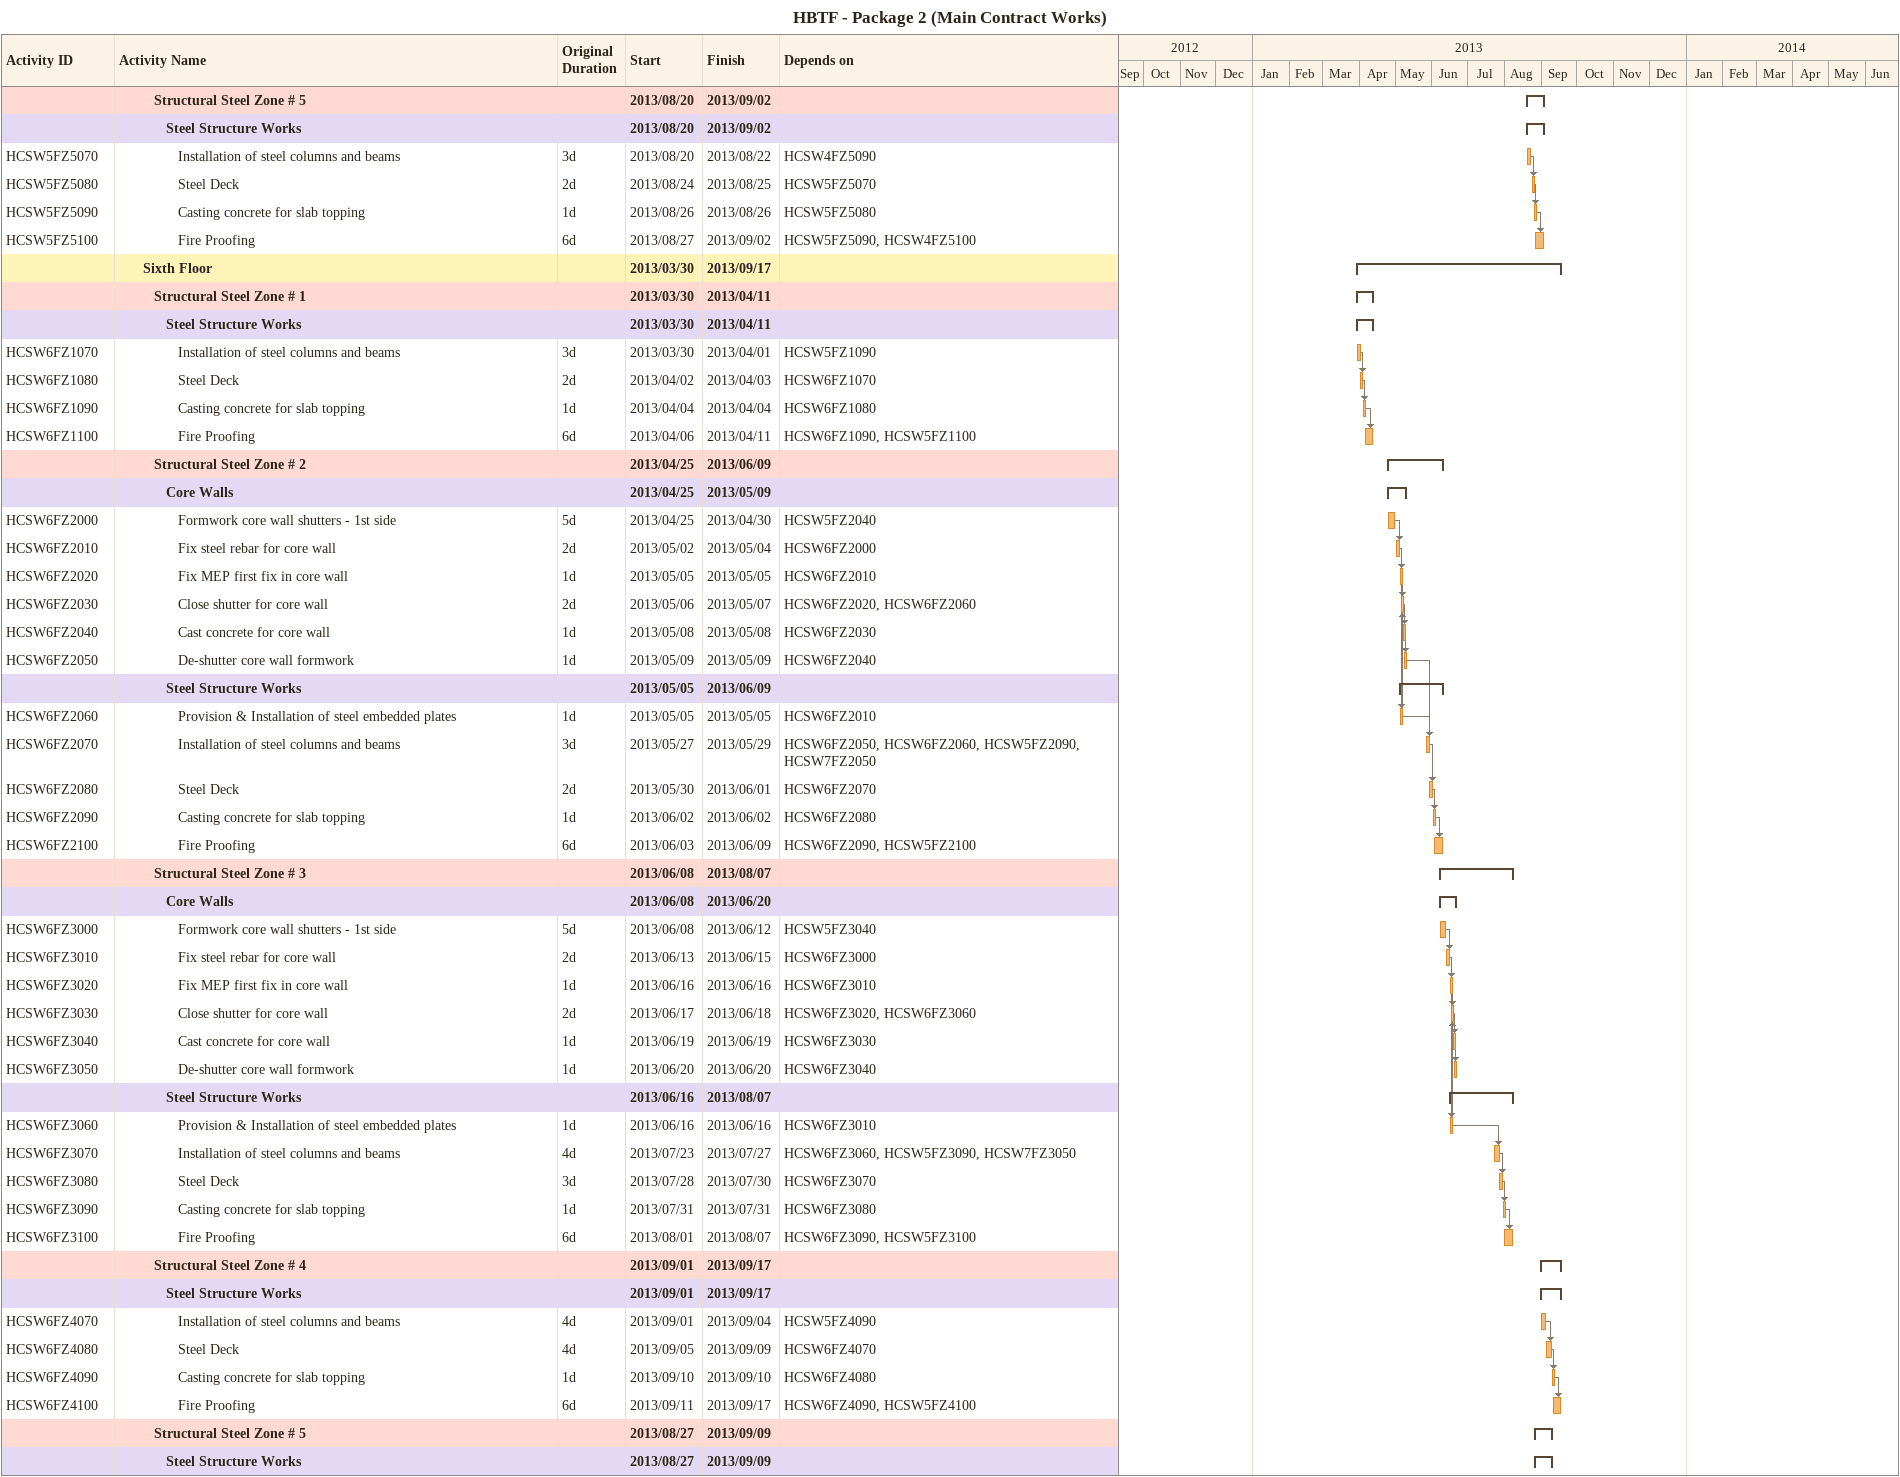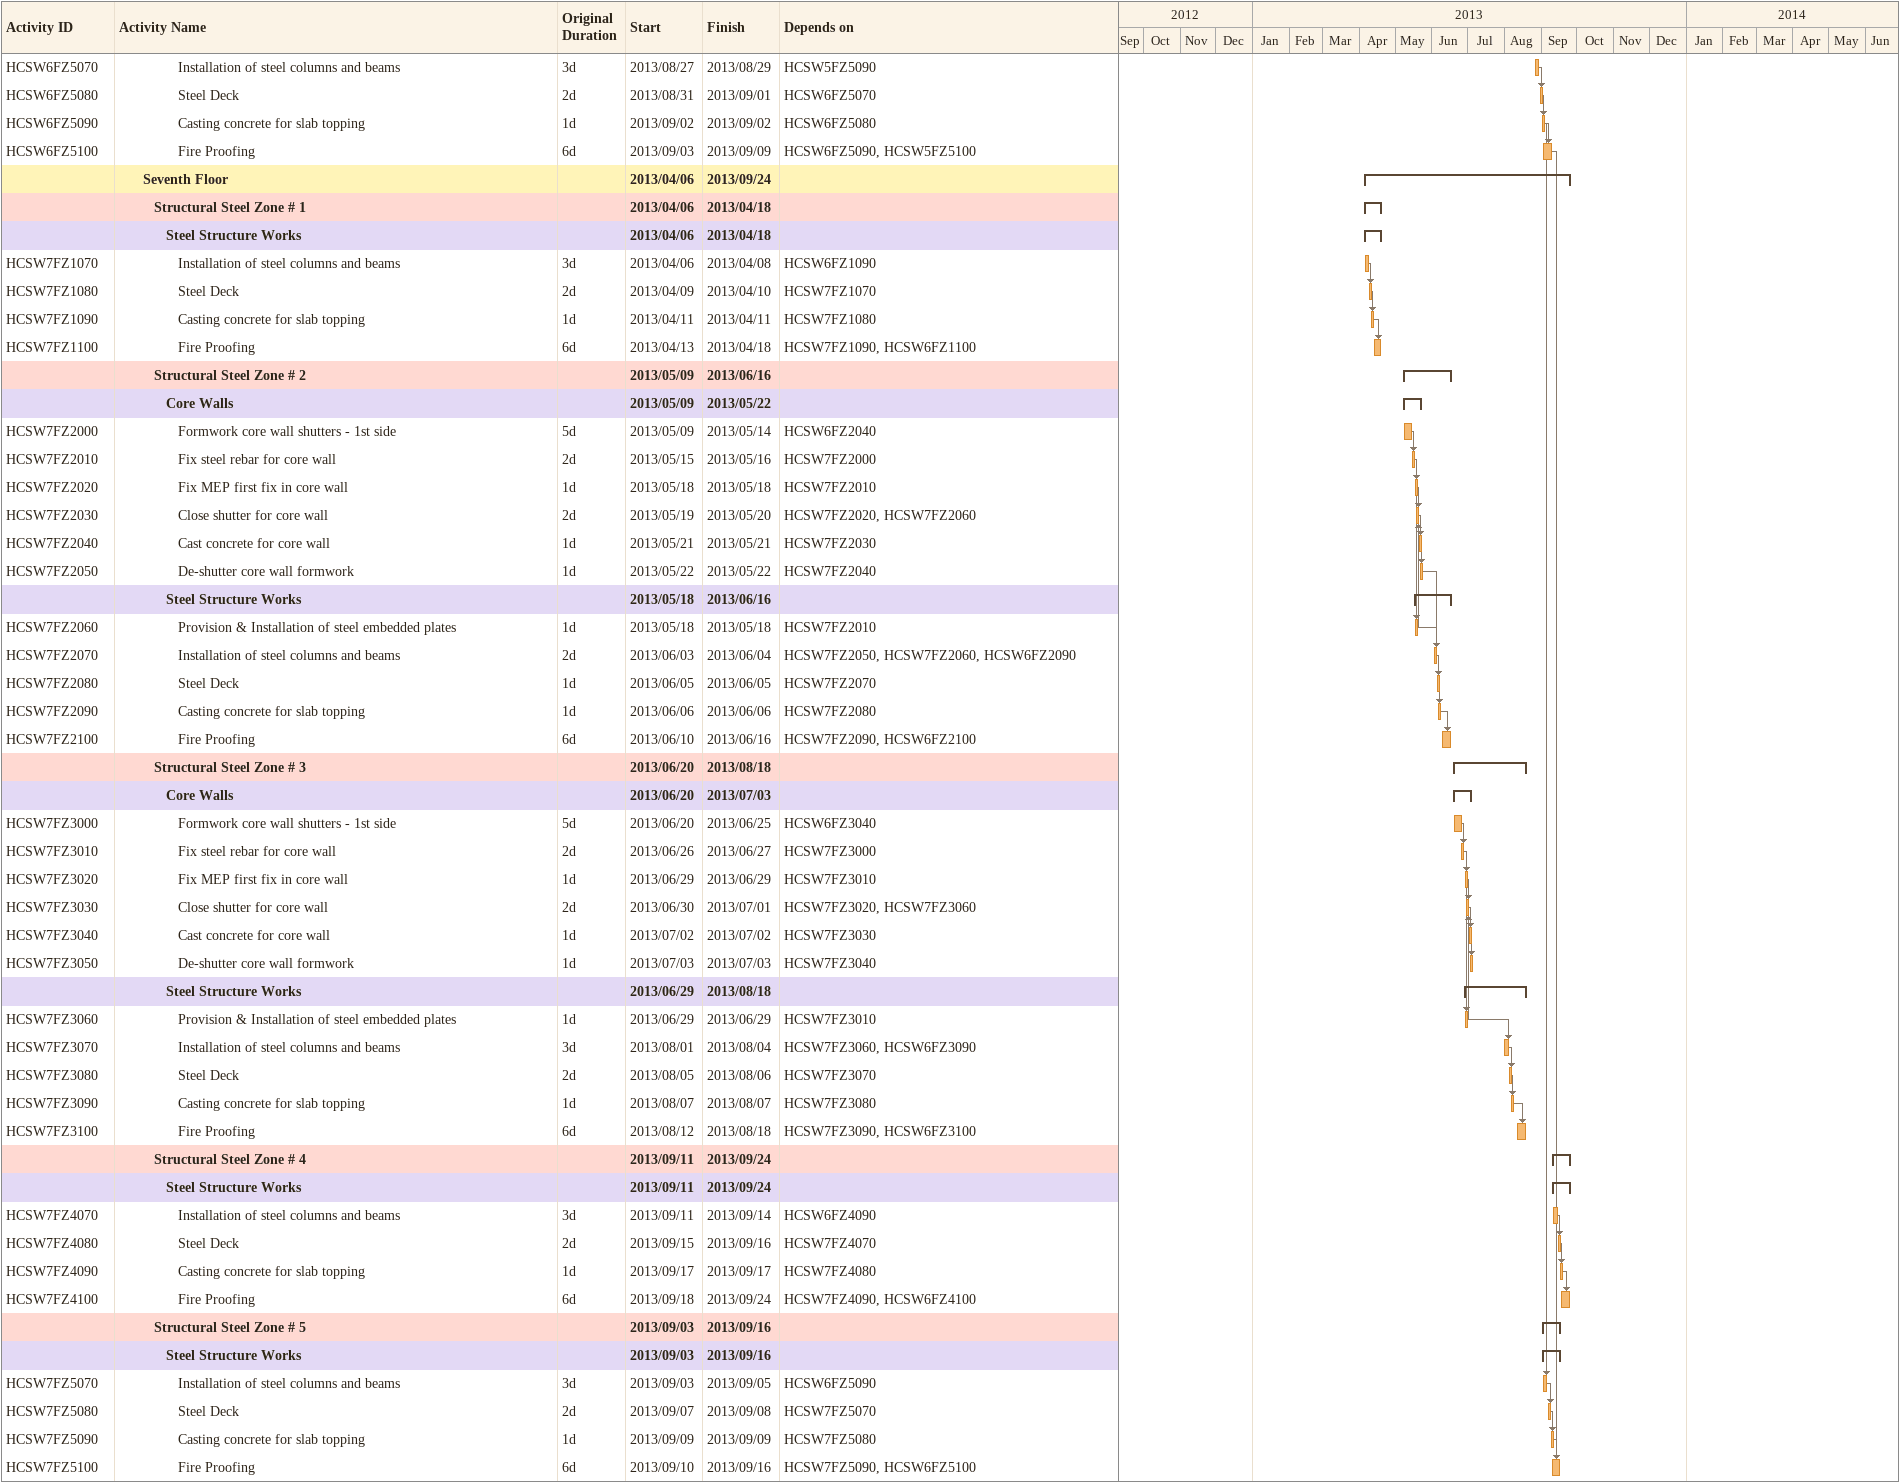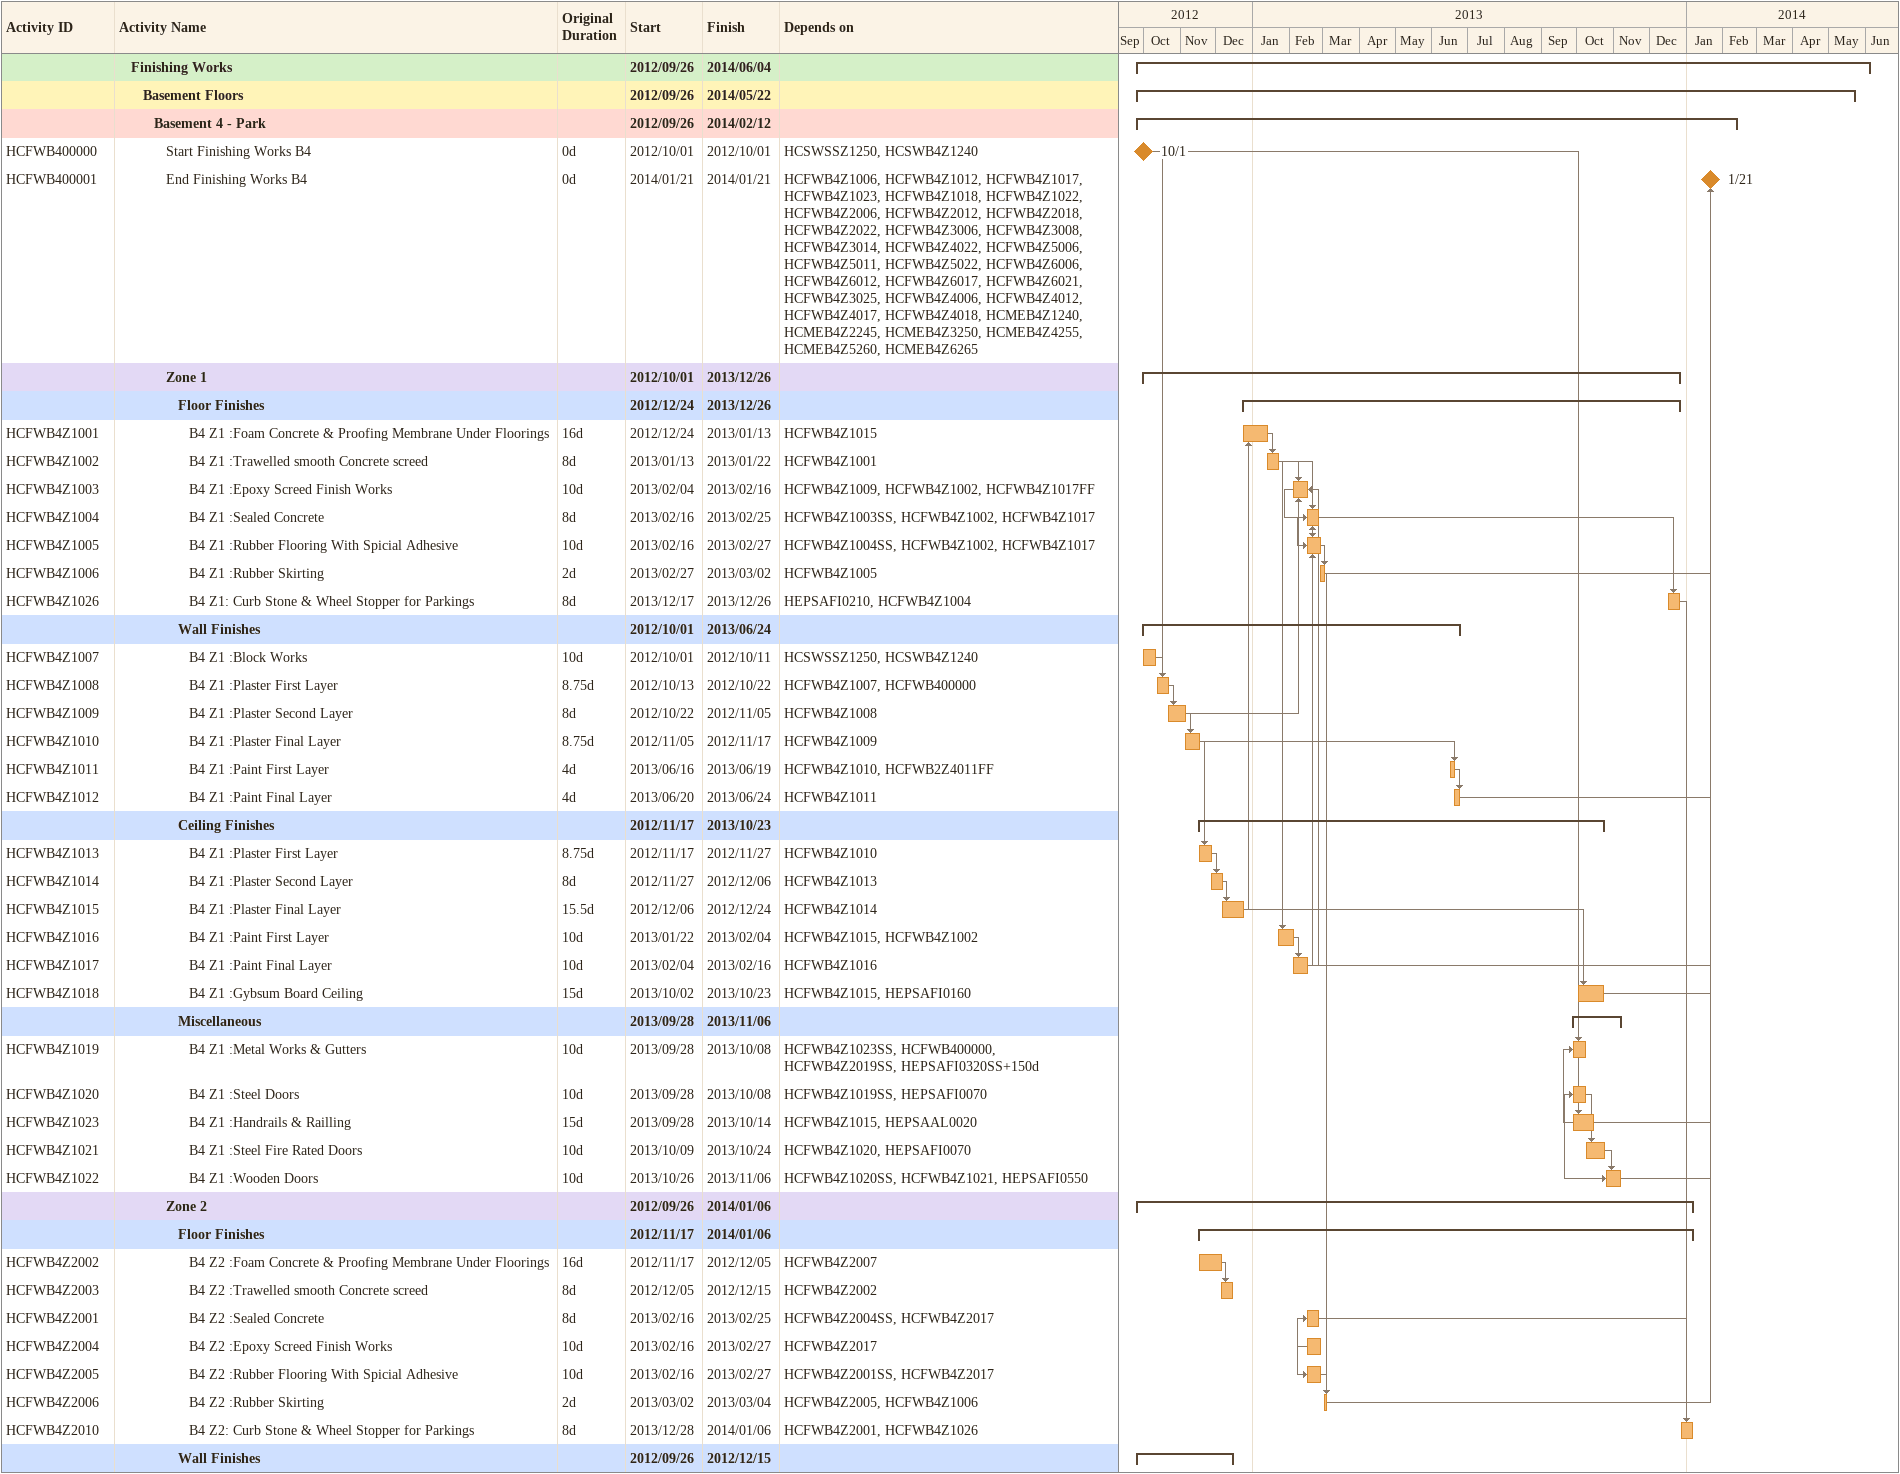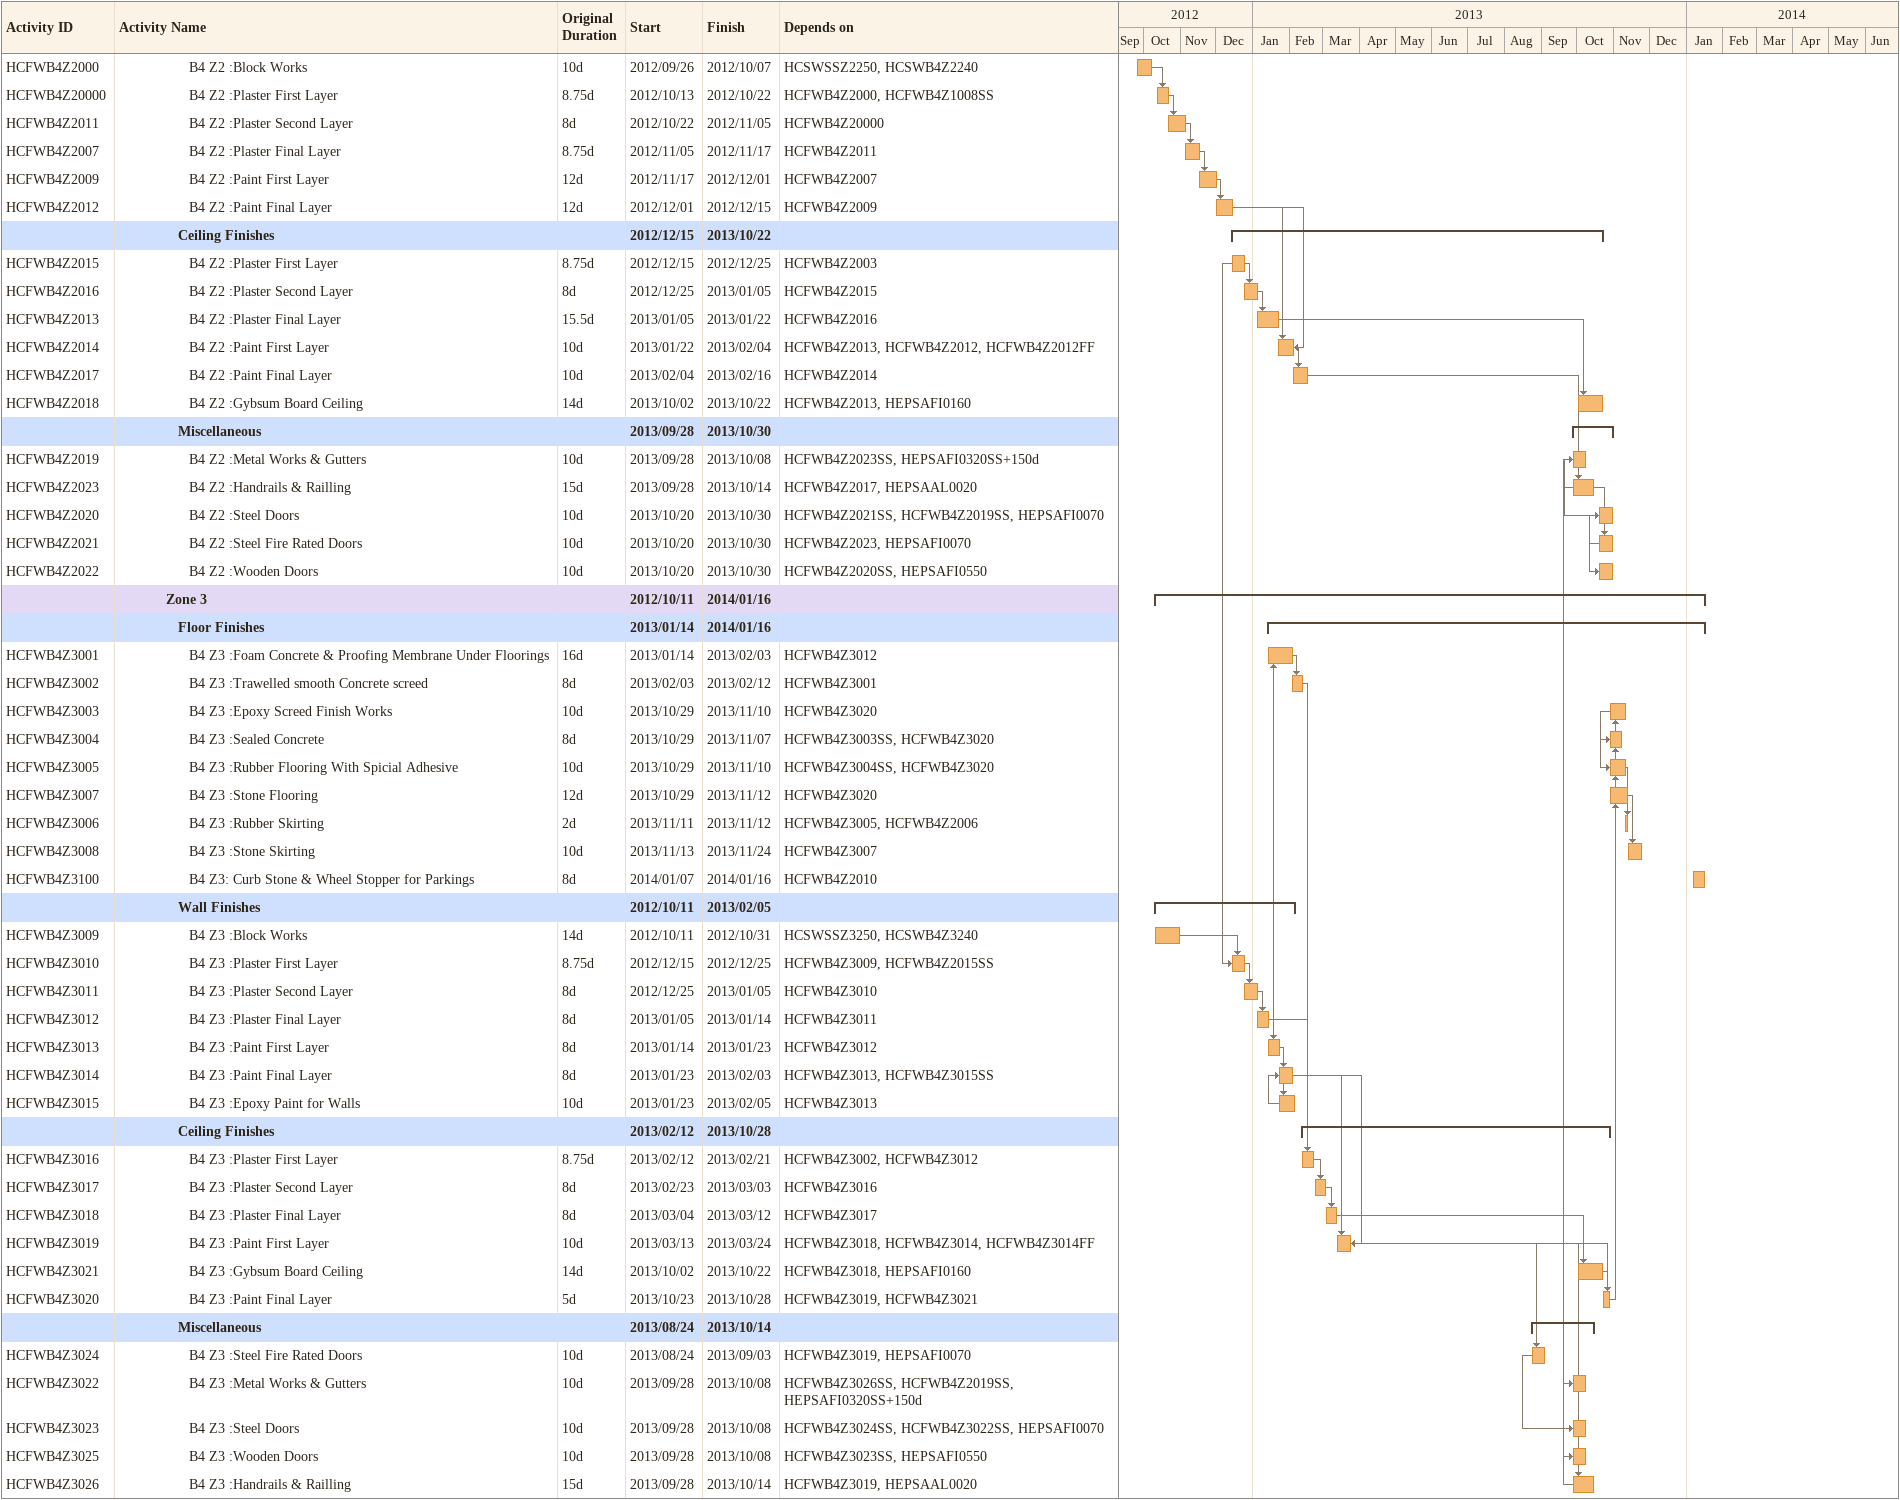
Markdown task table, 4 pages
HBTF - Package 2 (Main Contract Works)

| ID | Level | Task | Original duration | Start | Finish | Predecessors |
|---|---|---|---|---|---|---|
|  | 4 | **Structural Steel Zone # 5** |  | 2013-08-20 | 2013-09-02 |  |
|  | 5 | **Steel Structure Works** |  | 2013-08-20 | 2013-09-02 |  |
| HCSW5FZ5070 | 6 | Installation of steel columns and beams | 3d | 2013-08-20 | 2013-08-22 | HCSW4FZ5090 |
| HCSW5FZ5080 | 6 | Steel Deck | 2d | 2013-08-24 | 2013-08-25 | HCSW5FZ5070 |
| HCSW5FZ5090 | 6 | Casting concrete for slab topping | 1d | 2013-08-26 | 2013-08-26 | HCSW5FZ5080 |
| HCSW5FZ5100 | 6 | Fire Proofing | 6d | 2013-08-27 | 2013-09-02 | HCSW5FZ5090, HCSW4FZ5100 |
|  | 3 | **Sixth Floor** |  | 2013-03-30 | 2013-09-17 |  |
|  | 4 | **Structural Steel Zone # 1** |  | 2013-03-30 | 2013-04-11 |  |
|  | 5 | **Steel Structure Works** |  | 2013-03-30 | 2013-04-11 |  |
| HCSW6FZ1070 | 6 | Installation of steel columns and beams | 3d | 2013-03-30 | 2013-04-01 | HCSW5FZ1090 |
| HCSW6FZ1080 | 6 | Steel Deck | 2d | 2013-04-02 | 2013-04-03 | HCSW6FZ1070 |
| HCSW6FZ1090 | 6 | Casting concrete for slab topping | 1d | 2013-04-04 | 2013-04-04 | HCSW6FZ1080 |
| HCSW6FZ1100 | 6 | Fire Proofing | 6d | 2013-04-06 | 2013-04-11 | HCSW6FZ1090, HCSW5FZ1100 |
|  | 4 | **Structural Steel Zone # 2** |  | 2013-04-25 | 2013-06-09 |  |
|  | 5 | **Core Walls** |  | 2013-04-25 | 2013-05-09 |  |
| HCSW6FZ2000 | 6 | Formwork core wall shutters - 1st side | 5d | 2013-04-25 | 2013-04-30 | HCSW5FZ2040 |
| HCSW6FZ2010 | 6 | Fix steel rebar for core wall | 2d | 2013-05-02 | 2013-05-04 | HCSW6FZ2000 |
| HCSW6FZ2020 | 6 | Fix MEP first fix in core wall | 1d | 2013-05-05 | 2013-05-05 | HCSW6FZ2010 |
| HCSW6FZ2030 | 6 | Close shutter for core wall | 2d | 2013-05-06 | 2013-05-07 | HCSW6FZ2020, HCSW6FZ2060 |
| HCSW6FZ2040 | 6 | Cast concrete for core wall | 1d | 2013-05-08 | 2013-05-08 | HCSW6FZ2030 |
| HCSW6FZ2050 | 6 | De-shutter core wall formwork | 1d | 2013-05-09 | 2013-05-09 | HCSW6FZ2040 |
|  | 5 | **Steel Structure Works** |  | 2013-05-05 | 2013-06-09 |  |
| HCSW6FZ2060 | 6 | Provision & Installation of steel embedded plates | 1d | 2013-05-05 | 2013-05-05 | HCSW6FZ2010 |
| HCSW6FZ2070 | 6 | Installation of steel columns and beams | 3d | 2013-05-27 | 2013-05-29 | HCSW6FZ2050, HCSW6FZ2060, HCSW5FZ2090, HCSW7FZ2050 |
| HCSW6FZ2080 | 6 | Steel Deck | 2d | 2013-05-30 | 2013-06-01 | HCSW6FZ2070 |
| HCSW6FZ2090 | 6 | Casting concrete for slab topping | 1d | 2013-06-02 | 2013-06-02 | HCSW6FZ2080 |
| HCSW6FZ2100 | 6 | Fire Proofing | 6d | 2013-06-03 | 2013-06-09 | HCSW6FZ2090, HCSW5FZ2100 |
|  | 4 | **Structural Steel Zone # 3** |  | 2013-06-08 | 2013-08-07 |  |
|  | 5 | **Core Walls** |  | 2013-06-08 | 2013-06-20 |  |
| HCSW6FZ3000 | 6 | Formwork core wall shutters - 1st side | 5d | 2013-06-08 | 2013-06-12 | HCSW5FZ3040 |
| HCSW6FZ3010 | 6 | Fix steel rebar for core wall | 2d | 2013-06-13 | 2013-06-15 | HCSW6FZ3000 |
| HCSW6FZ3020 | 6 | Fix MEP first fix in core wall | 1d | 2013-06-16 | 2013-06-16 | HCSW6FZ3010 |
| HCSW6FZ3030 | 6 | Close shutter for core wall | 2d | 2013-06-17 | 2013-06-18 | HCSW6FZ3020, HCSW6FZ3060 |
| HCSW6FZ3040 | 6 | Cast concrete for core wall | 1d | 2013-06-19 | 2013-06-19 | HCSW6FZ3030 |
| HCSW6FZ3050 | 6 | De-shutter core wall formwork | 1d | 2013-06-20 | 2013-06-20 | HCSW6FZ3040 |
|  | 5 | **Steel Structure Works** |  | 2013-06-16 | 2013-08-07 |  |
| HCSW6FZ3060 | 6 | Provision & Installation of steel embedded plates | 1d | 2013-06-16 | 2013-06-16 | HCSW6FZ3010 |
| HCSW6FZ3070 | 6 | Installation of steel columns and beams | 4d | 2013-07-23 | 2013-07-27 | HCSW6FZ3060, HCSW5FZ3090, HCSW7FZ3050 |
| HCSW6FZ3080 | 6 | Steel Deck | 3d | 2013-07-28 | 2013-07-30 | HCSW6FZ3070 |
| HCSW6FZ3090 | 6 | Casting concrete for slab topping | 1d | 2013-07-31 | 2013-07-31 | HCSW6FZ3080 |
| HCSW6FZ3100 | 6 | Fire Proofing | 6d | 2013-08-01 | 2013-08-07 | HCSW6FZ3090, HCSW5FZ3100 |
|  | 4 | **Structural Steel Zone # 4** |  | 2013-09-01 | 2013-09-17 |  |
|  | 5 | **Steel Structure Works** |  | 2013-09-01 | 2013-09-17 |  |
| HCSW6FZ4070 | 6 | Installation of steel columns and beams | 4d | 2013-09-01 | 2013-09-04 | HCSW5FZ4090 |
| HCSW6FZ4080 | 6 | Steel Deck | 4d | 2013-09-05 | 2013-09-09 | HCSW6FZ4070 |
| HCSW6FZ4090 | 6 | Casting concrete for slab topping | 1d | 2013-09-10 | 2013-09-10 | HCSW6FZ4080 |
| HCSW6FZ4100 | 6 | Fire Proofing | 6d | 2013-09-11 | 2013-09-17 | HCSW6FZ4090, HCSW5FZ4100 |
|  | 4 | **Structural Steel Zone # 5** |  | 2013-08-27 | 2013-09-09 |  |
|  | 5 | **Steel Structure Works** |  | 2013-08-27 | 2013-09-09 |  |
| HCSW6FZ5070 | 6 | Installation of steel columns and beams | 3d | 2013-08-27 | 2013-08-29 | HCSW5FZ5090 |
| HCSW6FZ5080 | 6 | Steel Deck | 2d | 2013-08-31 | 2013-09-01 | HCSW6FZ5070 |
| HCSW6FZ5090 | 6 | Casting concrete for slab topping | 1d | 2013-09-02 | 2013-09-02 | HCSW6FZ5080 |
| HCSW6FZ5100 | 6 | Fire Proofing | 6d | 2013-09-03 | 2013-09-09 | HCSW6FZ5090, HCSW5FZ5100 |
|  | 3 | **Seventh Floor** |  | 2013-04-06 | 2013-09-24 |  |
|  | 4 | **Structural Steel Zone # 1** |  | 2013-04-06 | 2013-04-18 |  |
|  | 5 | **Steel Structure Works** |  | 2013-04-06 | 2013-04-18 |  |
| HCSW7FZ1070 | 6 | Installation of steel columns and beams | 3d | 2013-04-06 | 2013-04-08 | HCSW6FZ1090 |
| HCSW7FZ1080 | 6 | Steel Deck | 2d | 2013-04-09 | 2013-04-10 | HCSW7FZ1070 |
| HCSW7FZ1090 | 6 | Casting concrete for slab topping | 1d | 2013-04-11 | 2013-04-11 | HCSW7FZ1080 |
| HCSW7FZ1100 | 6 | Fire Proofing | 6d | 2013-04-13 | 2013-04-18 | HCSW7FZ1090, HCSW6FZ1100 |
|  | 4 | **Structural Steel Zone # 2** |  | 2013-05-09 | 2013-06-16 |  |
|  | 5 | **Core Walls** |  | 2013-05-09 | 2013-05-22 |  |
| HCSW7FZ2000 | 6 | Formwork core wall shutters - 1st side | 5d | 2013-05-09 | 2013-05-14 | HCSW6FZ2040 |
| HCSW7FZ2010 | 6 | Fix steel rebar for core wall | 2d | 2013-05-15 | 2013-05-16 | HCSW7FZ2000 |
| HCSW7FZ2020 | 6 | Fix MEP first fix in core wall | 1d | 2013-05-18 | 2013-05-18 | HCSW7FZ2010 |
| HCSW7FZ2030 | 6 | Close shutter for core wall | 2d | 2013-05-19 | 2013-05-20 | HCSW7FZ2020, HCSW7FZ2060 |
| HCSW7FZ2040 | 6 | Cast concrete for core wall | 1d | 2013-05-21 | 2013-05-21 | HCSW7FZ2030 |
| HCSW7FZ2050 | 6 | De-shutter core wall formwork | 1d | 2013-05-22 | 2013-05-22 | HCSW7FZ2040 |
|  | 5 | **Steel Structure Works** |  | 2013-05-18 | 2013-06-16 |  |
| HCSW7FZ2060 | 6 | Provision & Installation of steel embedded plates | 1d | 2013-05-18 | 2013-05-18 | HCSW7FZ2010 |
| HCSW7FZ2070 | 6 | Installation of steel columns and beams | 2d | 2013-06-03 | 2013-06-04 | HCSW7FZ2050, HCSW7FZ2060, HCSW6FZ2090 |
| HCSW7FZ2080 | 6 | Steel Deck | 1d | 2013-06-05 | 2013-06-05 | HCSW7FZ2070 |
| HCSW7FZ2090 | 6 | Casting concrete for slab topping | 1d | 2013-06-06 | 2013-06-06 | HCSW7FZ2080 |
| HCSW7FZ2100 | 6 | Fire Proofing | 6d | 2013-06-10 | 2013-06-16 | HCSW7FZ2090, HCSW6FZ2100 |
|  | 4 | **Structural Steel Zone # 3** |  | 2013-06-20 | 2013-08-18 |  |
|  | 5 | **Core Walls** |  | 2013-06-20 | 2013-07-03 |  |
| HCSW7FZ3000 | 6 | Formwork core wall shutters - 1st side | 5d | 2013-06-20 | 2013-06-25 | HCSW6FZ3040 |
| HCSW7FZ3010 | 6 | Fix steel rebar for core wall | 2d | 2013-06-26 | 2013-06-27 | HCSW7FZ3000 |
| HCSW7FZ3020 | 6 | Fix MEP first fix in core wall | 1d | 2013-06-29 | 2013-06-29 | HCSW7FZ3010 |
| HCSW7FZ3030 | 6 | Close shutter for core wall | 2d | 2013-06-30 | 2013-07-01 | HCSW7FZ3020, HCSW7FZ3060 |
| HCSW7FZ3040 | 6 | Cast concrete for core wall | 1d | 2013-07-02 | 2013-07-02 | HCSW7FZ3030 |
| HCSW7FZ3050 | 6 | De-shutter core wall formwork | 1d | 2013-07-03 | 2013-07-03 | HCSW7FZ3040 |
|  | 5 | **Steel Structure Works** |  | 2013-06-29 | 2013-08-18 |  |
| HCSW7FZ3060 | 6 | Provision & Installation of steel embedded plates | 1d | 2013-06-29 | 2013-06-29 | HCSW7FZ3010 |
| HCSW7FZ3070 | 6 | Installation of steel columns and beams | 3d | 2013-08-01 | 2013-08-04 | HCSW7FZ3060, HCSW6FZ3090 |
| HCSW7FZ3080 | 6 | Steel Deck | 2d | 2013-08-05 | 2013-08-06 | HCSW7FZ3070 |
| HCSW7FZ3090 | 6 | Casting concrete for slab topping | 1d | 2013-08-07 | 2013-08-07 | HCSW7FZ3080 |
| HCSW7FZ3100 | 6 | Fire Proofing | 6d | 2013-08-12 | 2013-08-18 | HCSW7FZ3090, HCSW6FZ3100 |
|  | 4 | **Structural Steel Zone # 4** |  | 2013-09-11 | 2013-09-24 |  |
|  | 5 | **Steel Structure Works** |  | 2013-09-11 | 2013-09-24 |  |
| HCSW7FZ4070 | 6 | Installation of steel columns and beams | 3d | 2013-09-11 | 2013-09-14 | HCSW6FZ4090 |
| HCSW7FZ4080 | 6 | Steel Deck | 2d | 2013-09-15 | 2013-09-16 | HCSW7FZ4070 |
| HCSW7FZ4090 | 6 | Casting concrete for slab topping | 1d | 2013-09-17 | 2013-09-17 | HCSW7FZ4080 |
| HCSW7FZ4100 | 6 | Fire Proofing | 6d | 2013-09-18 | 2013-09-24 | HCSW7FZ4090, HCSW6FZ4100 |
|  | 4 | **Structural Steel Zone # 5** |  | 2013-09-03 | 2013-09-16 |  |
|  | 5 | **Steel Structure Works** |  | 2013-09-03 | 2013-09-16 |  |
| HCSW7FZ5070 | 6 | Installation of steel columns and beams | 3d | 2013-09-03 | 2013-09-05 | HCSW6FZ5090 |
| HCSW7FZ5080 | 6 | Steel Deck | 2d | 2013-09-07 | 2013-09-08 | HCSW7FZ5070 |
| HCSW7FZ5090 | 6 | Casting concrete for slab topping | 1d | 2013-09-09 | 2013-09-09 | HCSW7FZ5080 |
| HCSW7FZ5100 | 6 | Fire Proofing | 6d | 2013-09-10 | 2013-09-16 | HCSW7FZ5090, HCSW6FZ5100 |
|  | 2 | **Finishing Works** |  | 2012-09-26 | 2014-06-04 |  |
|  | 3 | **Basement Floors** |  | 2012-09-26 | 2014-05-22 |  |
|  | 4 | **Basement 4 - Park** |  | 2012-09-26 | 2014-02-12 |  |
| HCFWB400000 | 5 | Start Finishing Works B4 | 0d | 2012-10-01 | 2012-10-01 | HCSWSSZ1250, HCSWB4Z1240 |
| HCFWB400001 | 5 | End Finishing Works B4 | 0d | 2014-01-21 | 2014-01-21 | HCFWB4Z1006, HCFWB4Z1012, HCFWB4Z1017, HCFWB4Z1023, HCFWB4Z1018, HCFWB4Z1022, HCFWB4Z2006, HCFWB4Z2012, HCFWB4Z2018, HCFWB4Z2022, HCFWB4Z3006, HCFWB4Z3008, HCFWB4Z3014, HCFWB4Z4022, HCFWB4Z5006, HCFWB4Z5011, HCFWB4Z5022, HCFWB4Z6006, HCFWB4Z6012, HCFWB4Z6017, HCFWB4Z6021, HCFWB4Z3025, HCFWB4Z4006, HCFWB4Z4012, HCFWB4Z4017, HCFWB4Z4018, HCMEB4Z1240, HCMEB4Z2245, HCMEB4Z3250, HCMEB4Z4255, HCMEB4Z5260, HCMEB4Z6265 |
|  | 5 | **Zone 1** |  | 2012-10-01 | 2013-12-26 |  |
|  | 6 | **Floor Finishes** |  | 2012-12-24 | 2013-12-26 |  |
| HCFWB4Z1001 | 7 | B4 Z1 :Foam Concrete & Proofing Membrane Under Floorings | 16d | 2012-12-24 | 2013-01-13 | HCFWB4Z1015 |
| HCFWB4Z1002 | 7 | B4 Z1 :Trawelled smooth Concrete screed | 8d | 2013-01-13 | 2013-01-22 | HCFWB4Z1001 |
| HCFWB4Z1003 | 7 | B4 Z1 :Epoxy Screed Finish Works | 10d | 2013-02-04 | 2013-02-16 | HCFWB4Z1009, HCFWB4Z1002, HCFWB4Z1017FF |
| HCFWB4Z1004 | 7 | B4 Z1 :Sealed Concrete | 8d | 2013-02-16 | 2013-02-25 | HCFWB4Z1003SS, HCFWB4Z1002, HCFWB4Z1017 |
| HCFWB4Z1005 | 7 | B4 Z1 :Rubber Flooring With Spicial Adhesive | 10d | 2013-02-16 | 2013-02-27 | HCFWB4Z1004SS, HCFWB4Z1002, HCFWB4Z1017 |
| HCFWB4Z1006 | 7 | B4 Z1 :Rubber Skirting | 2d | 2013-02-27 | 2013-03-02 | HCFWB4Z1005 |
| HCFWB4Z1026 | 7 | B4 Z1: Curb Stone & Wheel Stopper for Parkings | 8d | 2013-12-17 | 2013-12-26 | HEPSAFI0210, HCFWB4Z1004 |
|  | 6 | **Wall Finishes** |  | 2012-10-01 | 2013-06-24 |  |
| HCFWB4Z1007 | 7 | B4 Z1 :Block Works | 10d | 2012-10-01 | 2012-10-11 | HCSWSSZ1250, HCSWB4Z1240 |
| HCFWB4Z1008 | 7 | B4 Z1 :Plaster First Layer | 8.75d | 2012-10-13 | 2012-10-22 | HCFWB4Z1007, HCFWB400000 |
| HCFWB4Z1009 | 7 | B4 Z1 :Plaster Second Layer | 8d | 2012-10-22 | 2012-11-05 | HCFWB4Z1008 |
| HCFWB4Z1010 | 7 | B4 Z1 :Plaster Final Layer | 8.75d | 2012-11-05 | 2012-11-17 | HCFWB4Z1009 |
| HCFWB4Z1011 | 7 | B4 Z1 :Paint First Layer | 4d | 2013-06-16 | 2013-06-19 | HCFWB4Z1010, HCFWB2Z4011FF |
| HCFWB4Z1012 | 7 | B4 Z1 :Paint Final Layer | 4d | 2013-06-20 | 2013-06-24 | HCFWB4Z1011 |
|  | 6 | **Ceiling Finishes** |  | 2012-11-17 | 2013-10-23 |  |
| HCFWB4Z1013 | 7 | B4 Z1 :Plaster First Layer | 8.75d | 2012-11-17 | 2012-11-27 | HCFWB4Z1010 |
| HCFWB4Z1014 | 7 | B4 Z1 :Plaster Second Layer | 8d | 2012-11-27 | 2012-12-06 | HCFWB4Z1013 |
| HCFWB4Z1015 | 7 | B4 Z1 :Plaster Final Layer | 15.5d | 2012-12-06 | 2012-12-24 | HCFWB4Z1014 |
| HCFWB4Z1016 | 7 | B4 Z1 :Paint First Layer | 10d | 2013-01-22 | 2013-02-04 | HCFWB4Z1015, HCFWB4Z1002 |
| HCFWB4Z1017 | 7 | B4 Z1 :Paint Final Layer | 10d | 2013-02-04 | 2013-02-16 | HCFWB4Z1016 |
| HCFWB4Z1018 | 7 | B4 Z1 :Gybsum Board Ceiling | 15d | 2013-10-02 | 2013-10-23 | HCFWB4Z1015, HEPSAFI0160 |
|  | 6 | **Miscellaneous** |  | 2013-09-28 | 2013-11-06 |  |
| HCFWB4Z1019 | 7 | B4 Z1 :Metal Works & Gutters | 10d | 2013-09-28 | 2013-10-08 | HCFWB4Z1023SS, HCFWB400000, HCFWB4Z2019SS, HEPSAFI0320SS+150d |
| HCFWB4Z1020 | 7 | B4 Z1 :Steel Doors | 10d | 2013-09-28 | 2013-10-08 | HCFWB4Z1019SS, HEPSAFI0070 |
| HCFWB4Z1023 | 7 | B4 Z1 :Handrails & Railling | 15d | 2013-09-28 | 2013-10-14 | HCFWB4Z1015, HEPSAAL0020 |
| HCFWB4Z1021 | 7 | B4 Z1 :Steel Fire Rated Doors | 10d | 2013-10-09 | 2013-10-24 | HCFWB4Z1020, HEPSAFI0070 |
| HCFWB4Z1022 | 7 | B4 Z1 :Wooden Doors | 10d | 2013-10-26 | 2013-11-06 | HCFWB4Z1020SS, HCFWB4Z1021, HEPSAFI0550 |
|  | 5 | **Zone 2** |  | 2012-09-26 | 2014-01-06 |  |
|  | 6 | **Floor Finishes** |  | 2012-11-17 | 2014-01-06 |  |
| HCFWB4Z2002 | 7 | B4 Z2 :Foam Concrete & Proofing Membrane Under Floorings | 16d | 2012-11-17 | 2012-12-05 | HCFWB4Z2007 |
| HCFWB4Z2003 | 7 | B4 Z2 :Trawelled smooth Concrete screed | 8d | 2012-12-05 | 2012-12-15 | HCFWB4Z2002 |
| HCFWB4Z2001 | 7 | B4 Z2 :Sealed Concrete | 8d | 2013-02-16 | 2013-02-25 | HCFWB4Z2004SS, HCFWB4Z2017 |
| HCFWB4Z2004 | 7 | B4 Z2 :Epoxy Screed Finish Works | 10d | 2013-02-16 | 2013-02-27 | HCFWB4Z2017 |
| HCFWB4Z2005 | 7 | B4 Z2 :Rubber Flooring With Spicial Adhesive | 10d | 2013-02-16 | 2013-02-27 | HCFWB4Z2001SS, HCFWB4Z2017 |
| HCFWB4Z2006 | 7 | B4 Z2 :Rubber Skirting | 2d | 2013-03-02 | 2013-03-04 | HCFWB4Z2005, HCFWB4Z1006 |
| HCFWB4Z2010 | 7 | B4 Z2: Curb Stone & Wheel Stopper for Parkings | 8d | 2013-12-28 | 2014-01-06 | HCFWB4Z2001, HCFWB4Z1026 |
|  | 6 | **Wall Finishes** |  | 2012-09-26 | 2012-12-15 |  |
| HCFWB4Z2000 | 7 | B4 Z2 :Block Works | 10d | 2012-09-26 | 2012-10-07 | HCSWSSZ2250, HCSWB4Z2240 |
| HCFWB4Z20000 | 7 | B4 Z2 :Plaster First Layer | 8.75d | 2012-10-13 | 2012-10-22 | HCFWB4Z2000, HCFWB4Z1008SS |
| HCFWB4Z2011 | 7 | B4 Z2 :Plaster Second Layer | 8d | 2012-10-22 | 2012-11-05 | HCFWB4Z20000 |
| HCFWB4Z2007 | 7 | B4 Z2 :Plaster Final Layer | 8.75d | 2012-11-05 | 2012-11-17 | HCFWB4Z2011 |
| HCFWB4Z2009 | 7 | B4 Z2 :Paint First Layer | 12d | 2012-11-17 | 2012-12-01 | HCFWB4Z2007 |
| HCFWB4Z2012 | 7 | B4 Z2 :Paint Final Layer | 12d | 2012-12-01 | 2012-12-15 | HCFWB4Z2009 |
|  | 6 | **Ceiling Finishes** |  | 2012-12-15 | 2013-10-22 |  |
| HCFWB4Z2015 | 7 | B4 Z2 :Plaster First Layer | 8.75d | 2012-12-15 | 2012-12-25 | HCFWB4Z2003 |
| HCFWB4Z2016 | 7 | B4 Z2 :Plaster Second Layer | 8d | 2012-12-25 | 2013-01-05 | HCFWB4Z2015 |
| HCFWB4Z2013 | 7 | B4 Z2 :Plaster Final Layer | 15.5d | 2013-01-05 | 2013-01-22 | HCFWB4Z2016 |
| HCFWB4Z2014 | 7 | B4 Z2 :Paint First Layer | 10d | 2013-01-22 | 2013-02-04 | HCFWB4Z2013, HCFWB4Z2012, HCFWB4Z2012FF |
| HCFWB4Z2017 | 7 | B4 Z2 :Paint Final Layer | 10d | 2013-02-04 | 2013-02-16 | HCFWB4Z2014 |
| HCFWB4Z2018 | 7 | B4 Z2 :Gybsum Board Ceiling | 14d | 2013-10-02 | 2013-10-22 | HCFWB4Z2013, HEPSAFI0160 |
|  | 6 | **Miscellaneous** |  | 2013-09-28 | 2013-10-30 |  |
| HCFWB4Z2019 | 7 | B4 Z2 :Metal Works & Gutters | 10d | 2013-09-28 | 2013-10-08 | HCFWB4Z2023SS, HEPSAFI0320SS+150d |
| HCFWB4Z2023 | 7 | B4 Z2 :Handrails & Railling | 15d | 2013-09-28 | 2013-10-14 | HCFWB4Z2017, HEPSAAL0020 |
| HCFWB4Z2020 | 7 | B4 Z2 :Steel Doors | 10d | 2013-10-20 | 2013-10-30 | HCFWB4Z2021SS, HCFWB4Z2019SS, HEPSAFI0070 |
| HCFWB4Z2021 | 7 | B4 Z2 :Steel Fire Rated Doors | 10d | 2013-10-20 | 2013-10-30 | HCFWB4Z2023, HEPSAFI0070 |
| HCFWB4Z2022 | 7 | B4 Z2 :Wooden Doors | 10d | 2013-10-20 | 2013-10-30 | HCFWB4Z2020SS, HEPSAFI0550 |
|  | 5 | **Zone 3** |  | 2012-10-11 | 2014-01-16 |  |
|  | 6 | **Floor Finishes** |  | 2013-01-14 | 2014-01-16 |  |
| HCFWB4Z3001 | 7 | B4 Z3 :Foam Concrete & Proofing Membrane Under Floorings | 16d | 2013-01-14 | 2013-02-03 | HCFWB4Z3012 |
| HCFWB4Z3002 | 7 | B4 Z3 :Trawelled smooth Concrete screed | 8d | 2013-02-03 | 2013-02-12 | HCFWB4Z3001 |
| HCFWB4Z3003 | 7 | B4 Z3 :Epoxy Screed Finish Works | 10d | 2013-10-29 | 2013-11-10 | HCFWB4Z3020 |
| HCFWB4Z3004 | 7 | B4 Z3 :Sealed Concrete | 8d | 2013-10-29 | 2013-11-07 | HCFWB4Z3003SS, HCFWB4Z3020 |
| HCFWB4Z3005 | 7 | B4 Z3 :Rubber Flooring With Spicial Adhesive | 10d | 2013-10-29 | 2013-11-10 | HCFWB4Z3004SS, HCFWB4Z3020 |
| HCFWB4Z3007 | 7 | B4 Z3 :Stone Flooring | 12d | 2013-10-29 | 2013-11-12 | HCFWB4Z3020 |
| HCFWB4Z3006 | 7 | B4 Z3 :Rubber Skirting | 2d | 2013-11-11 | 2013-11-12 | HCFWB4Z3005, HCFWB4Z2006 |
| HCFWB4Z3008 | 7 | B4 Z3 :Stone Skirting | 10d | 2013-11-13 | 2013-11-24 | HCFWB4Z3007 |
| HCFWB4Z3100 | 7 | B4 Z3: Curb Stone & Wheel Stopper for Parkings | 8d | 2014-01-07 | 2014-01-16 | HCFWB4Z2010 |
|  | 6 | **Wall Finishes** |  | 2012-10-11 | 2013-02-05 |  |
| HCFWB4Z3009 | 7 | B4 Z3 :Block Works | 14d | 2012-10-11 | 2012-10-31 | HCSWSSZ3250, HCSWB4Z3240 |
| HCFWB4Z3010 | 7 | B4 Z3 :Plaster First Layer | 8.75d | 2012-12-15 | 2012-12-25 | HCFWB4Z3009, HCFWB4Z2015SS |
| HCFWB4Z3011 | 7 | B4 Z3 :Plaster Second Layer | 8d | 2012-12-25 | 2013-01-05 | HCFWB4Z3010 |
| HCFWB4Z3012 | 7 | B4 Z3 :Plaster Final Layer | 8d | 2013-01-05 | 2013-01-14 | HCFWB4Z3011 |
| HCFWB4Z3013 | 7 | B4 Z3 :Paint First Layer | 8d | 2013-01-14 | 2013-01-23 | HCFWB4Z3012 |
| HCFWB4Z3014 | 7 | B4 Z3 :Paint Final Layer | 8d | 2013-01-23 | 2013-02-03 | HCFWB4Z3013, HCFWB4Z3015SS |
| HCFWB4Z3015 | 7 | B4 Z3 :Epoxy Paint for Walls | 10d | 2013-01-23 | 2013-02-05 | HCFWB4Z3013 |
|  | 6 | **Ceiling Finishes** |  | 2013-02-12 | 2013-10-28 |  |
| HCFWB4Z3016 | 7 | B4 Z3 :Plaster First Layer | 8.75d | 2013-02-12 | 2013-02-21 | HCFWB4Z3002, HCFWB4Z3012 |
| HCFWB4Z3017 | 7 | B4 Z3 :Plaster Second Layer | 8d | 2013-02-23 | 2013-03-03 | HCFWB4Z3016 |
| HCFWB4Z3018 | 7 | B4 Z3 :Plaster Final Layer | 8d | 2013-03-04 | 2013-03-12 | HCFWB4Z3017 |
| HCFWB4Z3019 | 7 | B4 Z3 :Paint First Layer | 10d | 2013-03-13 | 2013-03-24 | HCFWB4Z3018, HCFWB4Z3014, HCFWB4Z3014FF |
| HCFWB4Z3021 | 7 | B4 Z3 :Gybsum Board Ceiling | 14d | 2013-10-02 | 2013-10-22 | HCFWB4Z3018, HEPSAFI0160 |
| HCFWB4Z3020 | 7 | B4 Z3 :Paint Final Layer | 5d | 2013-10-23 | 2013-10-28 | HCFWB4Z3019, HCFWB4Z3021 |
|  | 6 | **Miscellaneous** |  | 2013-08-24 | 2013-10-14 |  |
| HCFWB4Z3024 | 7 | B4 Z3 :Steel Fire Rated Doors | 10d | 2013-08-24 | 2013-09-03 | HCFWB4Z3019, HEPSAFI0070 |
| HCFWB4Z3022 | 7 | B4 Z3 :Metal Works & Gutters | 10d | 2013-09-28 | 2013-10-08 | HCFWB4Z3026SS, HCFWB4Z2019SS, HEPSAFI0320SS+150d |
| HCFWB4Z3023 | 7 | B4 Z3 :Steel Doors | 10d | 2013-09-28 | 2013-10-08 | HCFWB4Z3024SS, HCFWB4Z3022SS, HEPSAFI0070 |
| HCFWB4Z3025 | 7 | B4 Z3 :Wooden Doors | 10d | 2013-09-28 | 2013-10-08 | HCFWB4Z3023SS, HEPSAFI0550 |
| HCFWB4Z3026 | 7 | B4 Z3 :Handrails & Railling | 15d | 2013-09-28 | 2013-10-14 | HCFWB4Z3019, HEPSAAL0020 |
